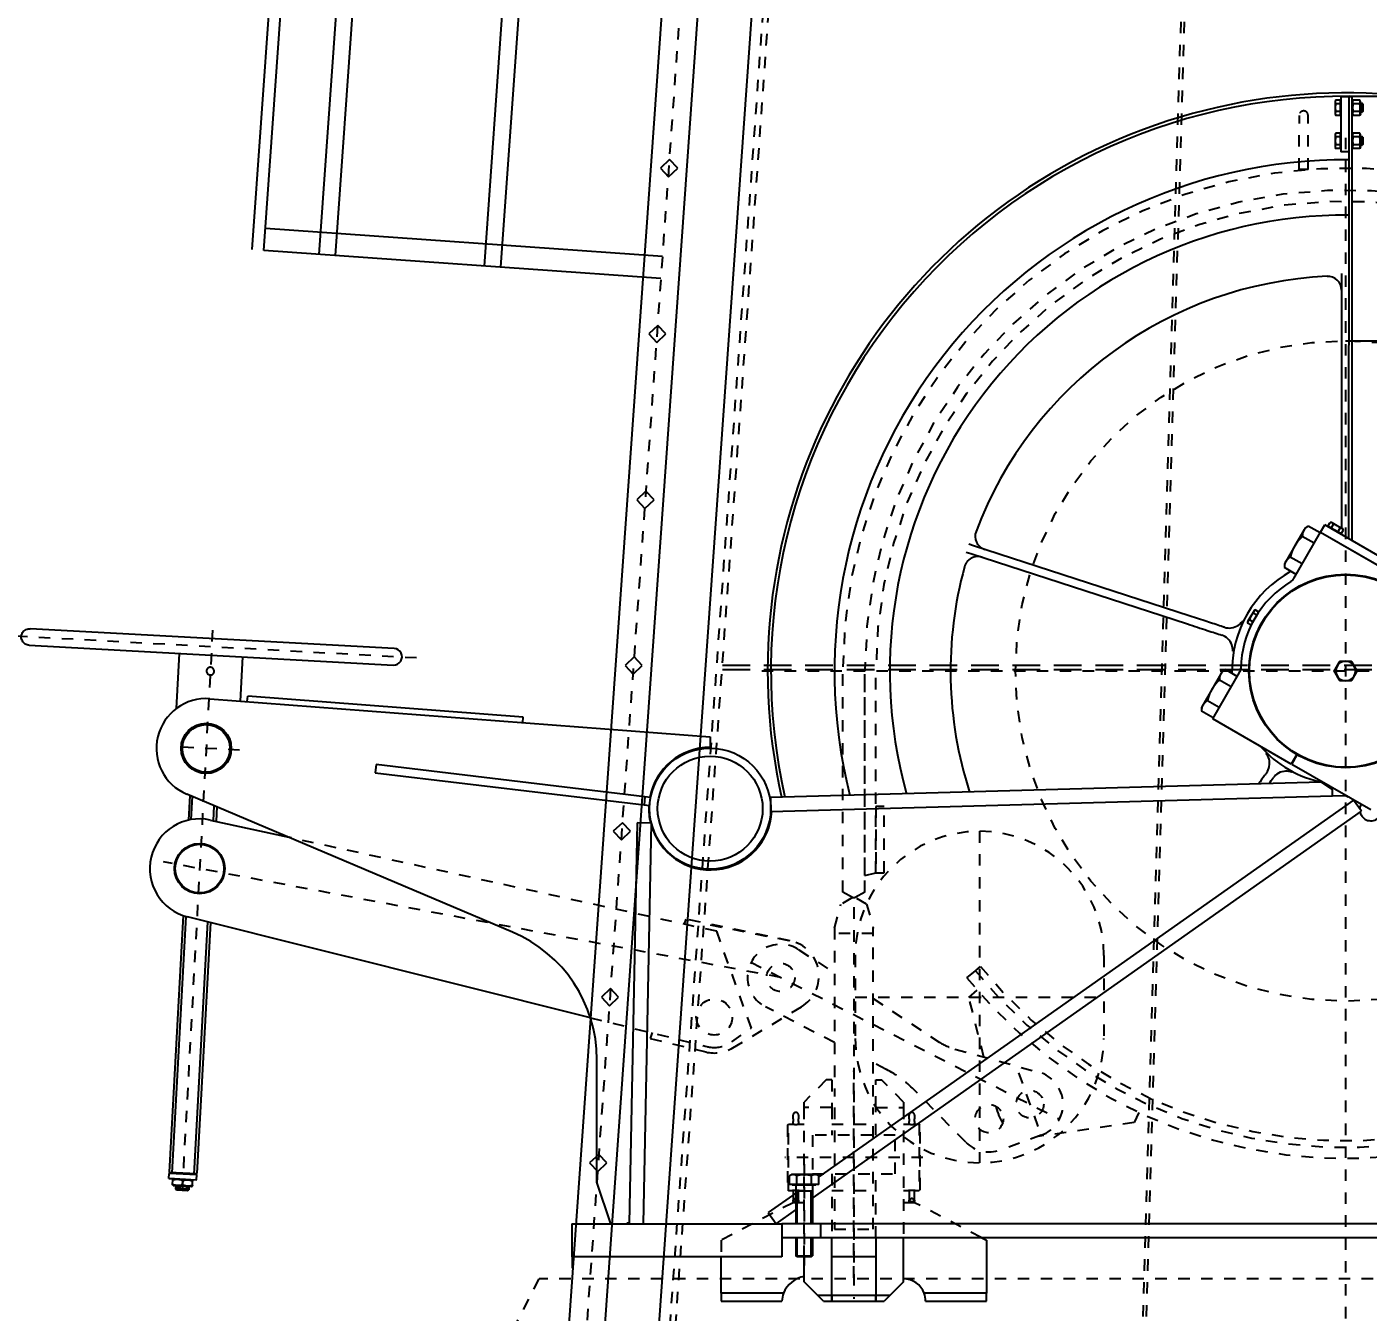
# Model space of a CAD drawing. Header units: millimetres. Extents: x -4 to 3776, y -4 to 4079.
# Drawn here: x 672.95 to 684.65, y 516.06 to 527.27 of the extents above; entities that cross this region are included whole.
import ezdxf
from ezdxf import colors
from ezdxf.entities.mleader import LeaderData, LeaderLine
from ezdxf.math import Vec2, Vec3

# ---------------------------------------------------------------- set-up
doc = ezdxf.new("R2010")
doc.units = ezdxf.units.MM
for name, pattern in [('CENTER', [2, 1.25, -0.25, 0.25, -0.25]), ('CENTER2', [1.125, 0.75, -0.125, 0.125, -0.125]), ('DASHDOT', [1, 0.5, -0.25, 0, -0.25]), ('DASHED', [0.75, 0.5, -0.25]), ('DASHED2', [0.375, 0.25, -0.125]), ('DIVIDE', [1.25, 0.5, -0.25, 0, -0.25, 0, -0.25]), ('HIDDEN', [0.375, 0.25, -0.125]), ('PHANTOM', [2.5, 1.25, -0.25, 0.25, -0.25, 0.25, -0.25]), ('PHANTOM2', [1.25, 0.625, -0.125, 0.125, -0.125, 0.125, -0.125])]:
    doc.linetypes.add(name, pattern=pattern)
for name, color, linetype in [('BK_kedu', 255, 'Continuous'), ('CENTER', 1, 'DASHDOT'), ('HIDDEN', 6, 'HIDDEN'), ('K1-CEN', 4, 'CENTER2'), ('K1-COMP_L', 140, 'PHANTOM'), ('K1-DASH', 2, 'DASHED2'), ('K1-DIM', 1, 'Continuous'), ('K1-FREE', 4, 'Continuous'), ('SHAPE_L', 3, 'Continuous')]:
    doc.layers.add(name, color=color, linetype=linetype)
doc.layers.add('MODIFY_O_3', color=6, linetype='PHANTOM2', lineweight=13)
doc.styles.get("Standard").update_dxf_attribs({"font": 'arial.ttf'})

# ---------------------------------------------------------------- blocks, each defined once
blk = doc.blocks.new('A$C71295E21')
at = {"color": 4}
for p, q in [((-14344.2, 2352.6), (-13657.3, 11867.9)), ((-14322.6, 2351), (-13648.2, 11867.2)), ((-14222.9, 2344), (-13598, 11161.8)), ((-14193, 2341.8), (-13568, 11159.7)), ((-13923.6, 2322.8), (-13765.3, 4557.2)), ((-13893.7, 2320.6), (-13735.4, 4555)), ((-13588.5, 2515.5), (-13605, 2500.1)), ((-13605, 2500.1), (-13590.4, 2484.4)), ((-13590.4, 2484.4), (-13573.9, 2500.1)), ((-13573.9, 2500.1), (-13588.5, 2515.5)), ((-13601.6, 2340), (-14319.8, 2390.9)), ((-13604.4, 2300.1), (-14322.6, 2351)), ((-13609.9, 2215.5), (-13626.4, 2200.1)), ((-13595.3, 2200.1), (-13609.9, 2215.5)), ((-13626.4, 2200.1), (-13611.7, 2184.4)), ((-13611.7, 2184.4), (-13595.3, 2200.1)), ((-13631.3, 1915.5), (-13647.7, 1900.1)), ((-13647.7, 1900.1), (-13633.1, 1884.4)), ((-13633.1, 1884.4), (-13616.7, 1900.1)), ((-13616.7, 1900.1), (-13631.3, 1915.5)), ((-13652.6, 1615.5), (-13669.1, 1600.1)), ((-13638, 1600.1), (-13652.6, 1615.5)), ((-13669.1, 1600.1), (-13654.5, 1584.4)), ((-13654.5, 1584.4), (-13638, 1600.1)), ((-13674, 1315.5), (-13690.5, 1300.1)), ((-13659.4, 1300.1), (-13674, 1315.5)), ((-13690.5, 1300.1), (-13675.8, 1284.4)), ((-13675.8, 1284.4), (-13659.4, 1300.1)), ((-13695.4, 1015.5), (-13711.8, 1000.1)), ((-13711.8, 1000.1), (-13697.2, 984.4)), ((-13697.2, 984.4), (-13680.8, 1000.1)), ((-13680.8, 1000.1), (-13695.4, 1015.5)), ((-13716.7, 715.5), (-13733.2, 700.1)), ((-13702.1, 700.1), (-13716.7, 715.5)), ((-13733.2, 700.1), (-13718.6, 684.4)), ((-13718.6, 684.4), (-13702.1, 700.1))]:
    blk.add_line(p, q, dxfattribs=at)
at = {"color": 4, "linetype": 'CENTER', "ltscale": 0.1}
for p, q in [((-13027.6, 1300.1), (-13027.6, 700.1)), ((-13252.6, 1000.1), (-12802.6, 1000.1))]:
    blk.add_line(p, q, dxfattribs=at)
at = {"color": 4, "linetype": 'DIVIDE', "ltscale": 0.1}
for p, q in [((-13252.6, 1075.1), (-13252.6, 925.1)), ((-12802.6, 1075.1), (-12802.6, 925.1))]:
    blk.add_line(p, q, dxfattribs=at)
at = {"color": 4, "linetype": 'DIVIDE', "ltscale": 0.4}
for centre, start, end in [((-13027.6, 1075.1), 0, 180), ((-13027.6, 925.1), 180, 0)]:
    blk.add_arc(centre, 225, start, end, dxfattribs=at)
at = {"layer": 'CENTER', "color": 4, "linetype": 'CENTER'}
blk.add_line((-12909.6, 12104.7), (-13759.6, 110.7), dxfattribs=at)
at = {"layer": 'CENTER', "color": 4, "linetype": 'ByBlock'}
for p, q in [((-12780, 12094.1), (-13629.9, 101.5)), ((-13446, 4995.2), (-13792, 113)), ((-13381.2, 4990.6), (-13727.2, 108.4))]:
    blk.add_line(p, q, dxfattribs=at)
at = {"layer": 'CENTER', "color": 4, "linetype": 'DASHED'}
for p, q in [((-12760, 12094.1), (-13610, 100.1)), ((-12749.9, 12094.1), (-13600, 99.4)), ((-12391, 12094.1), (-12741.6, 100.1)), ((-12385, 12094.1), (-12735.5, 100.1))]:
    blk.add_line(p, q, dxfattribs=at)
at = {"layer": 'HIDDEN', "color": 4, "linetype": 'DASHED', "ltscale": 100}
for p, q in [((-12018, 1592.1), (-13494.2, 1592.1)), ((-12018, 1600.1), (-13493.6, 1600.1))]:
    blk.add_line(p, q, dxfattribs=at)
blk = doc.blocks.new('A$C43986BE2')
at = {"color": 7}
blk.add_line((2281.9, 1022.8), (2321.9, 1022.8), dxfattribs=at)
at = {"layer": 'K1-CEN', "color": 2, "linetype": 'CENTER', "ltscale": 0.3}
for p, q in [((1221.9, 3378), (1221.9, 1353.7)), ((257.1, 2422.8), (2607.6, 2422.8))]:
    blk.add_line(p, q, dxfattribs=at)
at = {"layer": 'K1-CEN', "color": 2, "ltscale": 0.3}
for p, q in [((1748.9, 1346.5), (2033, 1905.3)), ((1948.7, 1830.9), (2062.5, 1871.9)), ((2101.9, 1657.8), (2101.9, 1407.8)), ((1649.4, 1532.8), (2358, 1532.8)), ((2319.6, 1532.8), (1945.6, 1532.8)), ((1776.3, 1400.5), (1567.2, 283.4)), ((1198.3, 741.5), (1158, 0))]:
    blk.add_line(p, q, dxfattribs=at)
at = {"layer": 'K1-CEN', "ltscale": 0.15}
for p, q in [((2114.4, 1442.8), (2297.7, 1442.8)), ((1365.2, 421.4), (1358.6, 300.1))]:
    blk.add_line(p, q, dxfattribs=at)
at = {"layer": 'K1-CEN', "ltscale": 0.6}
blk.add_line((1147.9, 372.4), (2177, 316.5), dxfattribs=at)
at = {"layer": 'K1-CEN', "color": 7, "ltscale": 0.3}
blk.add_circle((1221.9, 2422.8), 597.5, dxfattribs=at)
at = {"layer": 'K1-COMP_L', "ltscale": 0.15}
for p, q in [((2321.9, 3882.8), (2321.9, 963.3)), ((2321.9, 962.8), (2836.1, 697.7))]:
    blk.add_line(p, q, dxfattribs=at)
at = {"layer": 'K1-DASH', "ltscale": 0.3}
for p, q in [((231.4, 2354.8), (216.4, 2354.8)), ((314.4, 2354.8), (231.4, 2354.8)), ((314.4, 2354.8), (314.4, 2338.8)), ((216.4, 2338.8), (231.4, 2338.8)), ((314.4, 2338.8), (231.4, 2338.8)), ((2020.7, 2048.7), (2038.8, 2040.2)), ((2038.8, 2040.2), (2064.1, 1866)), ((2062, 1871.8), (2088.6, 1798.3)), ((1906.1, 1715.8), (1947.7, 1867.3)), ((2020.2, 1793.2), (2010, 1790.6)), ((1763.1, 1754.4), (1756.8, 1762.2)), ((1764.4, 1752.9), (1763.1, 1754.4)), ((1777, 1737.3), (1764.4, 1752.9)), ((1812.5, 1741), (1799.5, 1756.2)), ((1920.5, 1768.2), (1812.5, 1741)), ((2246.9, 1763.2), (2183.9, 1642.8)), ((2074.3, 1735.2), (1979.8, 1641.9)), ((1814.6, 1567.8), (1893.2, 1687.2)), ((2043.9, 1652.8), (2041.9, 1650.8)), ((2041.9, 1650.8), (2161.9, 1650.8)), ((2041.9, 1643.8), (2041.9, 1650.8)), ((2159.9, 1652.8), (2043.9, 1652.8)), ((2159.9, 1652.8), (2161.9, 1650.8)), ((2161.9, 1643.8), (2161.9, 1650.8)), ((2020.6, 1637.7), (2020.6, 1637.8)), ((2025.6, 1642.8), (2032.3, 1642.8)), ((2032.3, 1632.8), (2025.6, 1632.8)), ((2037, 1642.8), (2032.3, 1642.8)), ((2032.3, 1632.8), (2037, 1632.8)), ((2037, 1642.8), (2041.9, 1642.8)), ((2041.9, 1632.8), (2037, 1632.8)), ((2042, 1642.8), (2041.9, 1642.8)), ((2041.9, 1632.8), (2042, 1632.8)), ((2041.9, 1622.8), (2041.9, 1631.8)), ((2165.6, 1642.8), (2161.8, 1642.8)), ((2161.8, 1632.8), (2165.6, 1632.8)), ((2161.9, 1622.8), (2161.9, 1631.8)), ((2179.6, 1642.8), (2165.6, 1642.8)), ((2165.6, 1632.8), (2179.6, 1632.8)), ((2176.2, 1637.7), (2176.2, 1637.8)), ((2183.9, 1642.8), (2179.6, 1642.8)), ((2179.6, 1632.8), (2183.9, 1632.8)), ((2181.6, 1633.1), (2181.6, 1642.4)), ((2183.9, 1642.8), (2183.9, 1622.8)), ((2001.9, 1622.8), (1961.9, 1582.8)), ((2001.9, 1622.8), (2011.9, 1622.8)), ((2011.9, 1622.8), (2246.9, 1622.8)), ((2011.9, 1572.8), (2011.9, 1622.8)), ((2131.9, 1607.8), (2061.9, 1607.8)), ((2061.9, 1607.8), (2061.9, 1457.8)), ((2131.9, 1457.8), (2131.9, 1607.8)), ((1586.9, 1587.8), (1466.9, 1587.8)), ((1466.9, 1587.8), (1466.9, 1572.8)), ((1586.9, 1572.8), (1586.9, 1587.8)), ((1942.7, 1591.5), (1930.4, 1567.8)), ((1961.9, 1572.8), (1961.9, 1582.8)), ((1586.9, 1572.8), (1221.9, 1572.8)), ((1466.9, 1572.8), (1586.9, 1572.8)), ((1591.9, 1552.8), (1586.9, 1572.8)), ((1643.9, 1556), (1631.9, 1535.2)), ((1643.9, 1556), (1686.9, 1567.8)), ((1991.9, 1567.8), (1686.9, 1567.8)), ((1696.9, 1567.8), (1696.9, 1497.8)), ((2011.9, 1572.8), (1961.9, 1572.8)), ((2061.9, 1572.8), (2011.9, 1572.8)), ((2231.9, 1567.8), (2011.9, 1567.8)), ((2041.9, 1492.8), (2041.9, 1572.8)), ((2246.9, 1572.8), (2131.9, 1572.8)), ((2161.9, 1492.8), (2161.9, 1572.8)), ((2231.9, 1497.8), (2231.9, 1567.8)), ((1621.8, 1552.8), (1221.9, 1552.8)), ((1591.9, 1552.8), (1221.9, 1552.8)), ((1621.8, 1552.8), (1631.9, 1535.3)), ((1631.9, 1530.3), (1621.8, 1512.8)), ((1631.9, 1535.2), (1631.9, 1535.3)), ((1631.9, 1530.3), (1631.9, 1535.2)), ((1631.9, 1530.3), (1631.9, 1530.3)), ((1631.9, 1530.3), (1643.9, 1509.5)), ((1621.8, 1512.8), (1221.9, 1512.8)), ((1686.9, 1497.8), (1643.9, 1509.5)), ((1686.9, 1497.8), (1991.9, 1497.8)), ((1726.2, 1433.4), (1768.5, 1497.8)), ((1894.2, 1497.8), (1829.6, 1372.9)), ((1961.9, 1492.8), (1961.9, 1482.8)), ((1961.9, 1492.8), (2011.9, 1492.8)), ((1961.9, 1482.8), (2001.9, 1442.8)), ((2011.9, 1497.8), (2231.9, 1497.8)), ((2011.9, 1492.8), (2011.9, 1442.8)), ((2011.9, 1492.8), (2061.9, 1492.8)), ((2131.9, 1492.8), (2246.9, 1492.8)), ((2061.9, 1457.8), (2131.9, 1457.8)), ((1903.9, 1313.6), (1829.5, 1438.1)), ((2011.9, 1442.8), (2001.9, 1442.8)), ((2281.9, 1442.8), (2011.9, 1442.8)), ((2025.6, 1432.8), (2032.3, 1432.8)), ((2037, 1432.8), (2032.3, 1432.8)), ((2037, 1432.8), (2041.9, 1432.8)), ((2041.9, 1433.8), (2041.9, 1442.8)), ((2042, 1432.8), (2041.9, 1432.8)), ((2165.6, 1432.8), (2161.8, 1432.8)), ((2161.9, 1433.8), (2161.9, 1442.8)), ((2179.6, 1432.8), (2165.6, 1432.8)), ((2183.9, 1432.8), (2179.6, 1432.8)), ((2181.6, 1423.1), (2181.6, 1432.4)), ((2183.9, 1442.8), (2183.9, 1422.8)), ((1710.1, 1417.9), (1671, 1228.5)), ((1681.2, 1272.8), (1710, 1417.4)), ((2020.6, 1427.7), (2020.6, 1427.8)), ((2032.3, 1422.8), (2025.6, 1422.8)), ((2032.3, 1422.8), (2037, 1422.8)), ((2041.9, 1422.8), (2037, 1422.8)), ((2041.9, 1422.8), (2042, 1422.8)), ((2041.9, 1414.8), (2041.9, 1421.8)), ((2161.9, 1414.8), (2041.9, 1414.8)), ((2043.9, 1412.8), (2041.9, 1414.8)), ((2043.9, 1412.8), (2159.9, 1412.8)), ((2159.9, 1412.8), (2161.9, 1414.8)), ((2161.8, 1422.8), (2165.6, 1422.8)), ((2161.9, 1414.8), (2161.9, 1421.8)), ((2165.6, 1422.8), (2179.6, 1422.8)), ((2176.2, 1427.7), (2176.2, 1427.8)), ((2179.6, 1422.8), (2183.9, 1422.8)), ((2183.9, 1422.8), (2251.9, 1292.8)), ((1868, 1347.4), (1692.9, 1284.6)), ((1893, 1312), (1868, 1347.4)), ((2251.9, 1292.8), (2281.9, 1292.8)), ((1692.9, 1284.6), (1522.8, 510.1)), ((1886.8, 1164.5), (1911.2, 1264.9)), ((1899.5, 1259.5), (1901.3, 1266.5)), ((1849.3, 1056.2), (1898.3, 1254.9)), ((1671, 1228.5), (1679.5, 1225.9)), ((1875.9, 1167.7), (1886.8, 1164.5)), ((2221.9, 1022.8), (2281.9, 1022.8)), ((1542.8, 376), (1543.4, 375.9)), ((1618.1, 371.9), (1618.7, 371.8)), ((1540.1, 326), (1540.7, 326)), ((1615.4, 321.9), (1616, 321.9))]:
    blk.add_line(p, q, dxfattribs=at)
for centre, radius in [((2005.6, 1851.4), 25), ((2032.1, 1777.9), 25.5), ((1776.3, 1400.5), 25.5), ((1848.1, 1280.3), 32.5)]:
    blk.add_circle(centre, radius, dxfattribs=at)
for centre, radius, start, end in [((1221.9, 2422.8), 882, 309, 90), ((1221.9, 2422.8), 910, 106.259, 270), ((1221.9, 2422.8), 862, 309, 90), ((1221.9, 2422.8), 862, 309, 90), ((1221.9, 2422.8), 870, 105, 270), ((1221.9, 2422.8), 870, 105, 270), ((1221.9, 2422.8), 850, 309, 90), ((1221.9, 2422.8), 850, 105, 270), ((216.4, 2346.8), 8, 90, 270), ((2005.6, 1851.4), 60, 19.8401, 164.6457), ((2005.6, 1851.4), 60, 284.0991, 304.9154), ((2032.1, 1777.9), 60, 314.6457, 19.8401), ((1809.7, 1742.2), 100, 326.6457, 344.6457), ((2120.3, 1499.6), 200, 134.6457, 152.6457), ((2025.6, 1637.8), 4.99, 90, 180), ((2025.6, 1637.7), 4.99, 180, 270), ((1773.7, 1404.7), 65, 30.8479, 168.358), ((1776.3, 1400.5), 60, 146.6457, 332.6457), ((2025.6, 1427.8), 4.99, 90, 180), ((2025.6, 1427.7), 4.99, 180, 270), ((1848.1, 1280.3), 55, 353.5312, 35.2671), ((1848.1, 1280.3), 65, 346.2977, 30.8479), ((1848.1, 1280.3), 55, 345.5481, 353.5312)]:
    blk.add_arc(centre, radius, start, end, dxfattribs=at)
for points, knots in [([(2041.9, 1631.8), (2041.9, 1631.8), (2041.9, 1631.9), (2042, 1632.5), (2042, 1633), (2042.1, 1634), (2042.1, 1634.7), (2042.2, 1636.2), (2042.2, 1637), (2042.2, 1638.5), (2042.2, 1639.3), (2042.1, 1640.8), (2042.1, 1641.5), (2042, 1642.5), (2042, 1643), (2041.9, 1643.6), (2041.9, 1643.8), (2041.9, 1643.8)], [0.904697, 0.904697, 0.904697, 0.904697, 1.130871, 1.130871, 1.357045, 1.357045, 1.58322, 1.58322, 1.809394, 1.809394, 2.035569, 2.035569, 2.261744, 2.261744, 2.487918, 2.487918, 2.714092, 2.714092, 2.714092, 2.714092]), ([(2161.9, 1643.8), (2161.9, 1643.8), (2161.9, 1643.6), (2161.8, 1643), (2161.8, 1642.5), (2161.7, 1641.5), (2161.7, 1640.8), (2161.6, 1639.3), (2161.6, 1638.5), (2161.6, 1637), (2161.6, 1636.2), (2161.7, 1634.7), (2161.7, 1634), (2161.8, 1633), (2161.8, 1632.5), (2161.9, 1631.9), (2161.9, 1631.8), (2161.9, 1631.8)], [0.904697, 0.904697, 0.904697, 0.904697, 1.130871, 1.130871, 1.357045, 1.357045, 1.58322, 1.58322, 1.809394, 1.809394, 2.035569, 2.035569, 2.261744, 2.261744, 2.487918, 2.487918, 2.714092, 2.714092, 2.714092, 2.714092]), ([(2181.6, 1642.4), (2181.5, 1642.4), (2181.3, 1642.3), (2180.7, 1642.1), (2180.2, 1641.9), (2179.3, 1641.5), (2178.8, 1641.2), (2177.8, 1640.5), (2177.1, 1639.9), (2176.6, 1639), (2176.4, 1638.7), (2176.3, 1638.3), (2176.2, 1638), (2176.2, 1637.8)], [1.0886961, 1.0886961, 1.0886961, 1.0886961, 1.1332064, 1.1332064, 1.2823222, 1.2823222, 1.431438, 1.431438, 1.6650226, 1.6650226, 1.7458853, 1.7458853, 1.8144979, 1.8144979, 1.8144979, 1.8144979]), ([(2176.2, 1637.7), (2176.2, 1637.5), (2176.3, 1637.2), (2176.4, 1636.8), (2176.6, 1636.5), (2177.1, 1635.6), (2177.8, 1635), (2178.8, 1634.3), (2179.3, 1634), (2180.2, 1633.6), (2180.7, 1633.4), (2181.3, 1633.2), (2181.5, 1633.1), (2181.6, 1633.1)], [1.8144979, 1.8144979, 1.8144979, 1.8144979, 1.8831105, 1.8831105, 1.9639732, 1.9639732, 2.1975577, 2.1975577, 2.3466736, 2.3466736, 2.4957894, 2.4957894, 2.5402997, 2.5402997, 2.5402997, 2.5402997]), ([(2179.6, 1642.8), (2179.9, 1642.8), (2180.3, 1642.7), (2180.9, 1642.6), (2181.3, 1642.5), (2181.6, 1642.4)], [2.9359196, 2.9359196, 2.9359196, 2.9359196, 3.2076323, 3.2076323, 3.4616078, 3.4616078, 3.4616078, 3.4616078]), ([(2181.6, 1633.1), (2181.3, 1633), (2180.9, 1632.9), (2180.3, 1632.8), (2179.9, 1632.8), (2179.6, 1632.8)], [4.1516247, 4.1516247, 4.1516247, 4.1516247, 4.4056002, 4.4056002, 4.677313, 4.677313, 4.677313, 4.677313]), ([(2041.9, 1421.8), (2041.9, 1421.8), (2041.9, 1421.9), (2042, 1422.5), (2042, 1423), (2042.1, 1424), (2042.1, 1424.7), (2042.2, 1426.2), (2042.2, 1427), (2042.2, 1428.5), (2042.2, 1429.3), (2042.1, 1430.8), (2042.1, 1431.5), (2042, 1432.5), (2042, 1433), (2041.9, 1433.6), (2041.9, 1433.8), (2041.9, 1433.8)], [0.904697, 0.904697, 0.904697, 0.904697, 1.130871, 1.130871, 1.357045, 1.357045, 1.58322, 1.58322, 1.809394, 1.809394, 2.035569, 2.035569, 2.261744, 2.261744, 2.487918, 2.487918, 2.714092, 2.714092, 2.714092, 2.714092]), ([(2161.9, 1433.8), (2161.9, 1433.8), (2161.9, 1433.6), (2161.8, 1433), (2161.8, 1432.5), (2161.7, 1431.5), (2161.7, 1430.8), (2161.6, 1429.3), (2161.6, 1428.5), (2161.6, 1427), (2161.6, 1426.2), (2161.7, 1424.7), (2161.7, 1424), (2161.8, 1423), (2161.8, 1422.5), (2161.9, 1421.9), (2161.9, 1421.8), (2161.9, 1421.8)], [0.904697, 0.904697, 0.904697, 0.904697, 1.130871, 1.130871, 1.357045, 1.357045, 1.58322, 1.58322, 1.809394, 1.809394, 2.035569, 2.035569, 2.261744, 2.261744, 2.487918, 2.487918, 2.714092, 2.714092, 2.714092, 2.714092]), ([(2181.6, 1432.4), (2181.5, 1432.4), (2181.3, 1432.3), (2180.7, 1432.1), (2180.2, 1431.9), (2179.3, 1431.5), (2178.8, 1431.2), (2177.8, 1430.5), (2177.1, 1429.9), (2176.6, 1429), (2176.4, 1428.7), (2176.3, 1428.3), (2176.2, 1428), (2176.2, 1427.8)], [1.0886961, 1.0886961, 1.0886961, 1.0886961, 1.1332064, 1.1332064, 1.2823222, 1.2823222, 1.431438, 1.431438, 1.6650226, 1.6650226, 1.7458853, 1.7458853, 1.8144979, 1.8144979, 1.8144979, 1.8144979]), ([(2179.6, 1432.8), (2179.9, 1432.8), (2180.3, 1432.7), (2180.9, 1432.6), (2181.3, 1432.5), (2181.6, 1432.4)], [2.9359196, 2.9359196, 2.9359196, 2.9359196, 3.2076323, 3.2076323, 3.4616078, 3.4616078, 3.4616078, 3.4616078]), ([(2176.2, 1427.7), (2176.2, 1427.5), (2176.3, 1427.2), (2176.4, 1426.8), (2176.6, 1426.5), (2177.1, 1425.6), (2177.8, 1425), (2178.8, 1424.3), (2179.3, 1424), (2180.2, 1423.6), (2180.7, 1423.4), (2181.3, 1423.2), (2181.5, 1423.1), (2181.6, 1423.1)], [1.8144979, 1.8144979, 1.8144979, 1.8144979, 1.8831105, 1.8831105, 1.9639732, 1.9639732, 2.1975577, 2.1975577, 2.3466736, 2.3466736, 2.4957894, 2.4957894, 2.5402997, 2.5402997, 2.5402997, 2.5402997]), ([(2181.6, 1423.1), (2181.3, 1423), (2180.9, 1422.9), (2180.3, 1422.8), (2179.9, 1422.8), (2179.6, 1422.8)], [4.1516247, 4.1516247, 4.1516247, 4.1516247, 4.4056002, 4.4056002, 4.677313, 4.677313, 4.677313, 4.677313])]:
    blk.add_open_spline(points, degree=3, knots=knots, dxfattribs=at)
at = {"layer": 'K1-DIM', "color": 7}
blk.add_line((624.4, 2422.8), (624.4, 4144.2), dxfattribs=at)
at = {"layer": 'K1-FREE'}
for p, q in [((195.7, 2453.9), (195.7, 2449.7)), ((209.3, 2449.7), (209.3, 2453.9)), ((255.7, 2453.9), (255.7, 2449.7)), ((269.3, 2449.7), (269.3, 2453.9)), ((2221.9, 1455.6), (2162.4, 1455.6)), ((2281.9, 1455.6), (2246.9, 1455.6)), ((2162.4, 1429.9), (2221.9, 1429.9)), ((2246.9, 1429.9), (2281.9, 1429.9)), ((1492.8, 374.1), (1465.9, 375.5)), ((1540.5, 371.5), (1539.9, 371.5)), ((1621.1, 367.1), (1620.6, 367.1)), ((2132.9, 339.3), (1676, 364.1)), ((1449, 335.6), (1490.8, 333.3)), ((1537.7, 330.8), (1538.3, 330.7)), ((1618.4, 326.4), (1618.9, 326.4)), ((1665.9, 323.8), (2130.7, 298.5)), ((2162.1, 327.5), (2154.3, 327.9)), ((2153.2, 307.6), (2161, 307.1))]:
    blk.add_line(p, q, dxfattribs=at)
at = {"layer": 'SHAPE_L'}
for p, q in [((2221.9, 3087.8), (2221.9, 1472.8)), ((2246.9, 1472.8), (2246.9, 3087.8)), ((1037.5, 2523.4), (957.5, 2384.9)), ((970.5, 2377.4), (1052.5, 2519.4)), ((970.5, 2377.4), (1050.5, 2515.9)), ((182.5, 2484.9), (182.5, 2442.9)), ((195.8, 2453.9), (194.5, 2452.7)), ((210.5, 2452.7), (194.5, 2452.7)), ((194.5, 2449.7), (194.5, 2452.7)), ((195.8, 2453.9), (209.3, 2453.9)), ((209.3, 2453.9), (210.5, 2452.7)), ((210.5, 2449.7), (210.5, 2452.7)), ((255.8, 2453.9), (254.5, 2452.7)), ((270.5, 2452.7), (254.5, 2452.7)), ((254.5, 2449.7), (254.5, 2452.7)), ((255.8, 2453.9), (269.3, 2453.9)), ((269.3, 2453.9), (270.5, 2452.7)), ((270.5, 2449.7), (270.5, 2452.7)), ((1473.3, 2468.1), (1390.8, 2325.2)), ((182.5, 2442.9), (182.5, 2434.9)), ((986.4, 2434.8), (182.5, 2434.9)), ((182.5, 2430.9), (182.5, 2434.9)), ((182.5, 2430.9), (182.5, 2428.9)), ((282.5, 2428.9), (182.5, 2428.9)), ((182.5, 2413.9), (182.5, 2428.9)), ((191.3, 2449.7), (188.7, 2448.2)), ((188.7, 2448.2), (188.7, 2436.4)), ((191.3, 2434.9), (188.7, 2436.4)), ((213.8, 2449.7), (191.3, 2449.7)), ((195.6, 2448.2), (195.6, 2436.4)), ((209.5, 2448.2), (209.5, 2436.4)), ((213.8, 2449.7), (216.4, 2448.2)), ((213.8, 2434.9), (216.4, 2436.4)), ((216.4, 2448.2), (216.4, 2436.4)), ((251.3, 2449.7), (248.7, 2448.2)), ((248.7, 2448.2), (248.7, 2436.4)), ((251.3, 2434.9), (248.7, 2436.4)), ((273.8, 2449.7), (251.3, 2449.7)), ((255.6, 2448.2), (255.6, 2436.4)), ((269.5, 2448.2), (269.5, 2436.4)), ((273.8, 2449.7), (276.4, 2448.2)), ((273.8, 2434.9), (276.4, 2436.4)), ((276.4, 2448.2), (276.4, 2436.4)), ((982.9, 2428.8), (282.5, 2428.9)), ((282.5, 2428.9), (282.5, 2413.9)), ((1475.7, 2451.3), (1455.3, 2436.9)), ((1455.3, 2436.9), (2137.1, 1469.3)), ((2175.8, 1457.8), (1475.7, 2451.3)), ((182.5, 2413.9), (282.5, 2413.9)), ((188.7, 2413.1), (195.6, 2413.1)), ((188.7, 2413.1), (188.7, 2405)), ((190.5, 2403.9), (188.7, 2405)), ((190.5, 2403.9), (192.1, 2403.9)), ((191.3, 2413.1), (191.3, 2413.9)), ((192.1, 2403.9), (202.5, 2403.9)), ((195.6, 2413.1), (209.5, 2413.1)), ((195.6, 2413.1), (195.6, 2405)), ((202.5, 2403.9), (212.9, 2403.9)), ((209.5, 2413.1), (209.5, 2405)), ((209.5, 2413.1), (216.4, 2413.1)), ((212.9, 2403.9), (214.5, 2403.9)), ((213.8, 2413.1), (213.8, 2413.9)), ((214.5, 2403.9), (216.4, 2405)), ((216.4, 2413.1), (216.4, 2405)), ((248.7, 2413.1), (255.6, 2413.1)), ((248.7, 2413.1), (248.7, 2405)), ((250.5, 2403.9), (248.7, 2405)), ((250.5, 2403.9), (252.1, 2403.9)), ((251.3, 2413.1), (251.3, 2413.9)), ((252.1, 2403.9), (262.5, 2403.9)), ((255.6, 2413.1), (269.5, 2413.1)), ((255.6, 2413.1), (255.6, 2405)), ((262.5, 2403.9), (272.9, 2403.9)), ((269.5, 2413.1), (269.5, 2405)), ((269.5, 2413.1), (276.4, 2413.1)), ((272.9, 2403.9), (274.5, 2403.9)), ((273.8, 2413.1), (273.8, 2413.9)), ((274.5, 2403.9), (276.4, 2405)), ((276.4, 2413.1), (276.4, 2405)), ((502.5, 2415.3), (511.2, 2415.3)), ((511.2, 2415.3), (923.5, 2415.3)), ((958.9, 2407.2), (953.7, 2398.2)), ((964.1, 2416.2), (958.9, 2407.2)), ((970.3, 2408.6), (963.3, 2412.7)), ((970.3, 2408.6), (963.4, 2396.6)), ((964.9, 2417.6), (964.1, 2416.2)), ((964.9, 2417.6), (966.7, 2418.7)), ((973.8, 2414.6), (966.7, 2418.7)), ((973.8, 2414.6), (970.3, 2408.6)), ((972.5, 2412.4), (973.2, 2412)), ((1446.9, 2422.3), (1449.6, 2427.1)), ((1447.5, 2399.1), (1446.9, 2422.3)), ((953.7, 2398.2), (952.9, 2396.8)), ((952.9, 2396.8), (952.9, 2394.7)), ((959.9, 2390.6), (952.9, 2394.7)), ((963.4, 2396.6), (956.3, 2400.7)), ((970.5, 2377.4), (957.5, 2384.9)), ((963.4, 2396.6), (959.9, 2390.6)), ((961.2, 2392.9), (961.9, 2392.5)), ((1423.1, 2378.4), (1436.6, 2398.8)), ((1447.5, 2399.1), (1436.6, 2398.8)), ((1475.9, 1382.5), (1447.5, 2399.1)), ((972, 2376.5), (959.7, 2355.2)), ((963, 2349.4), (959.7, 2355.2)), ((1054.4, 2328.9), (970.5, 2377.4)), ((990.7, 2365.7), (978.4, 2344.4)), ((1423.1, 2378.4), (1450.9, 1381.8)), ((963, 2349.4), (967.4, 2346.9)), ((967.4, 2346.9), (995.5, 2330.6)), ((995.5, 2330.6), (1023.6, 2314.4)), ((1028.2, 2344.1), (1015.9, 2322.7)), ((1047, 2333.2), (1034.7, 2311.9)), ((1372.9, 2334.4), (1390.3, 2324.4)), ((1390.8, 2325.2), (1373.4, 2335.2)), ((1023.6, 2314.4), (1028, 2311.9)), ((1028, 2311.9), (1034.7, 2311.9)), ((1390.3, 2324.4), (1308.2, 2182.3)), ((1115.1, 2265.6), (1111.4, 2259.2)), ((1112.5, 2257.3), (1111.4, 2259.2)), ((1120.9, 2261.8), (1117.4, 2255.7)), ((1112.5, 2257.3), (1113.9, 2256.5)), ((1113.9, 2256.5), (1122.9, 2251.3)), ((1122.9, 2251.3), (1131.9, 2246.1)), ((1132.9, 2254.9), (1129.4, 2248.8)), ((1131.9, 2246.1), (1133.3, 2245.3)), ((1133.3, 2245.3), (1135.4, 2245.3)), ((1139.1, 2251.7), (1135.4, 2245.3)), ((1231.8, 2226.5), (1219.4, 2205.2)), ((1308.2, 2182.3), (1224.3, 2230.8)), ((1250.5, 2215.7), (1238.2, 2194.3)), ((1222.8, 2199.4), (1219.4, 2205.2)), ((1222.8, 2199.4), (1227.1, 2196.8)), ((1227.1, 2196.8), (1255.3, 2180.6)), ((1288, 2194), (1275.7, 2172.7)), ((1255.3, 2180.6), (1283.4, 2164.4)), ((1283.4, 2164.4), (1287.7, 2161.9)), ((1287.7, 2161.9), (1294.4, 2161.9)), ((1306.8, 2183.2), (1294.4, 2161.9)), ((1122.5, 2141.3), (995.2, 1749.2)), ((1009.4, 1744.6), (1136.8, 2136.6)), ((2246.9, 1763.2), (2251.9, 1772.8)), ((2251.9, 1772.8), (2347.9, 1772.8)), ((2361.9, 1772.8), (2347.9, 1772.8)), ((2347.9, 1772.8), (2347.9, 1660.2)), ((2361.9, 1662.8), (2361.9, 1772.8)), ((995.2, 1749.2), (992.5, 1740.9)), ((1006.7, 1736.3), (1009.4, 1744.6)), ((2326.9, 1622.8), (2246.9, 1622.8)), ((2326.9, 1622.8), (2351.9, 1597.8)), ((2351.9, 1597.8), (2361.9, 1587.8)), ((2351.9, 1597.8), (2351.9, 1572.8)), ((2361.9, 1572.8), (2361.9, 1587.8)), ((2246.9, 1572.8), (2351.9, 1572.8)), ((2281.9, 1572.8), (2281.9, 1492.8)), ((2331.9, 1572.8), (2351.9, 1572.8)), ((2351.9, 1572.8), (2361.9, 1572.8)), ((2361.9, 1572.8), (2351.9, 1572.8)), ((2351.9, 1572.8), (2351.9, 1492.8)), ((2361.9, 1492.8), (2361.9, 1572.8)), ((2351.9, 1492.8), (2246.9, 1492.8)), ((2351.9, 1492.8), (2331.9, 1492.8)), ((2351.9, 1492.8), (2351.9, 1467.8)), ((2361.9, 1492.8), (2351.9, 1492.8)), ((2351.9, 1492.8), (2361.9, 1492.8)), ((2361.9, 1477.8), (2361.9, 1492.8)), ((2133.2, 1465.8), (2135.3, 1469.3)), ((2133.2, 1465.8), (2133.2, 1462.7)), ((2133.2, 1462.7), (2133.2, 1442.8)), ((2151.1, 1469.3), (2135.3, 1469.3)), ((2151.1, 1469.3), (2151.1, 1456)), ((2151.1, 1464.1), (2151.9, 1464.1)), ((2151.9, 1421.4), (2151.9, 1464.1)), ((2151.9, 1457.8), (2221.9, 1457.8)), ((2162.4, 1427.8), (2162.4, 1457.8)), ((2221.9, 1472.8), (2221.9, 1402.8)), ((2246.9, 1472.8), (2221.9, 1472.8)), ((2246.9, 1402.8), (2246.9, 1472.8)), ((2246.9, 1457.8), (2279.8, 1457.8)), ((2279.8, 1427.8), (2279.8, 1457.8)), ((2281.9, 1455.6), (2279.8, 1457.8)), ((2351.9, 1467.8), (2326.9, 1442.8)), ((2361.9, 1477.8), (2351.9, 1467.8)), ((2133.2, 1442.8), (2133.2, 1422.8)), ((2151.1, 1456), (2135.3, 1456)), ((2151.1, 1456), (2151.1, 1429.5)), ((2281.9, 1455.6), (2281.9, 1429.9)), ((2326.9, 1442.8), (2281.9, 1442.8)), ((2133.2, 1422.8), (2133.2, 1419.8)), ((2133.2, 1419.8), (2135.3, 1416.2)), ((2151.1, 1429.5), (2135.3, 1429.5)), ((2151.1, 1416.2), (2135.3, 1416.2)), ((2151.1, 1429.5), (2151.1, 1416.2)), ((2151.1, 1421.4), (2151.9, 1421.4)), ((2151.9, 1427.8), (2221.9, 1427.8)), ((2166.4, 1427.8), (2201.5, 1377.9)), ((2221.9, 1392.3), (2196.9, 1427.8)), ((2246.9, 1427.8), (2279.8, 1427.8)), ((2281.9, 1429.9), (2279.8, 1427.8)), ((2201.5, 1377.9), (2221.9, 1392.3)), ((2221.9, 1022.8), (2221.9, 1402.8)), ((2221.9, 1402.8), (2281.9, 1402.8)), ((2221.9, 1402.8), (2246.9, 1402.8)), ((2281.9, 1402.8), (2281.9, 1022.8)), ((2347.9, 1405.3), (2347.9, 1292.8)), ((2361.9, 1292.8), (2361.9, 1402.8)), ((1450.9, 1381.8), (1475.9, 1382.5)), ((2347.9, 1292.8), (2281.9, 1292.8)), ((2347.9, 1292.8), (2361.9, 1292.8)), ((1272.2, 367.6), (1340.9, 1272.8)), ((1340.9, 1272.8), (1359.9, 1272.8)), ((1497, 1166), (1496.5, 1141)), ((1497, 1166), (2221.9, 1151.3)), ((1449.3, 1154.9), (1391.1, 668.4)), ((1406, 666.6), (1464.2, 1153.2)), ((1450.5, 1164.9), (1449.3, 1154.9)), ((1449.3, 1154.9), (1464.2, 1153.2)), ((1465.3, 1163.1), (1450.5, 1164.9)), ((1464.2, 1153.2), (1465.3, 1163.1)), ((1496.5, 1141), (2221.4, 1126.3)), ((2221.4, 1126.3), (2221.9, 1151.3)), ((2220.9, 1126.3), (2220.9, 1121.8)), ((2220.9, 1121.8), (2221.9, 1121.8)), ((2221.9, 1093.3), (2146.9, 1067.8)), ((1849.3, 1056.2), (1666.7, 327.1)), ((2146.9, 1067.8), (1924.6, 1067.8)), ((2221.9, 1022.8), (2281.9, 1022.8)), ((1305.2, 934.5), (1267.3, 435.9)), ((1315.2, 933.7), (1305.2, 934.5)), ((1694.3, 915.2), (1444.8, 325.7)), ((1181.1, 701.1), (1145.3, 42.1)), ((1175.2, 40.4), (1211.1, 699.4)), ((1391.1, 668.4), (1406, 666.6)), ((1491.5, 368.3), (1522.8, 510.1)), ((1276.4, 423), (1196.3, 427.3)), ((1277.3, 435.2), (1267.3, 435.9)), ((1333.8, 395.9), (1333.8, 396.5)), ((1404.1, 376.5), (1404.6, 376.5)), ((1467.8, 380), (1493.8, 378.6)), ((1542.8, 376), (1543.4, 375.9)), ((1618.1, 371.9), (1618.7, 371.8)), ((1677.2, 368.7), (2131.1, 344)), ((1402.1, 340.5), (1402.6, 340.5)), ((2128.4, 294.1), (2131.1, 344)), ((2130.4, 294.5), (2133.1, 343.4)), ((2133.6, 343.9), (2130.9, 293.9)), ((2133, 341.9), (2131.1, 344)), ((2133.1, 343.4), (2133.6, 343.9)), ((2142.6, 343.4), (2133.6, 343.9)), ((2139.9, 293.4), (2142.6, 343.4)), ((2143.1, 342.8), (2140.4, 293.9)), ((2143.1, 342.8), (2142.6, 343.4)), ((1330.1, 328.2), (1330.1, 328.9)), ((1447.1, 331.1), (1491.7, 328.7)), ((1540.1, 326), (1540.7, 326)), ((1615.4, 321.9), (1616, 321.9)), ((1664.4, 319.3), (2128.4, 294.1)), ((2142.7, 335), (2143.5, 336.3)), ((2151.3, 317.9), (2144.2, 318.3)), ((2152.3, 335.8), (2145.1, 336.2)), ((2152.8, 301.2), (2154.6, 334.3)), ((2154.6, 334.3), (2153.9, 335.7)), ((2154, 313.7), (2154.2, 317.7)), ((2154.2, 317.7), (2154.6, 325)), ((2154.2, 317.7), (2159.2, 317.4)), ((2154.2, 317.7), (2159.2, 317.4)), ((2154.4, 329.7), (2160.4, 329.4)), ((2154.6, 325), (2159.6, 324.7)), ((2155, 327.7), (2159.5, 327.4)), ((2159.2, 317.4), (2159, 313.4)), ((2159.1, 305.4), (2160.4, 329.4)), ((2159.6, 324.7), (2159.2, 317.4)), ((2162.3, 327.3), (2160.4, 329.4)), ((2162.3, 327.3), (2161.2, 307.3)), ((1289.6, 307.1), (1190, 312.5)), ((2130.5, 296), (2128.4, 294.1)), ((2130.4, 294.5), (2130.9, 293.9)), ((2139.9, 293.4), (2130.9, 293.9)), ((2140.4, 293.9), (2139.9, 293.4)), ((2140.8, 301.8), (2141.6, 300.4)), ((2150.3, 299.9), (2143.2, 300.3)), ((2152.8, 301.2), (2151.9, 299.8)), ((2153.1, 305.7), (2159.1, 305.4)), ((2154, 313.7), (2159, 313.4)), ((2154.1, 311), (2158.7, 310.8)), ((2161.2, 307.3), (2159.1, 305.4))]:
    blk.add_line(p, q, dxfattribs=at)
for centre, radius in [((1221.9, 2422.8), 175), ((1221.9, 2422.8), 174), ((1470.9, 1272.8), 109.5), ((1470.9, 1272.8), 95), ((1361.9, 360.8), 45.5), ((1361.9, 360.8), 45), ((1361.9, 360.8), 43), ((1579.4, 348.9), 45.5), ((1579.4, 348.9), 45), ((1579.4, 348.9), 44)]:
    blk.add_circle(centre, radius, dxfattribs=at)
for centre, radius, start, end in [((1221.9, 2422.8), 1046, 123.5026, 282.6138), ((1472.9, 2468.3), 20, 283.1784, 43.9881), ((1221.9, 2422.8), 1040, 177.9904, 282.6781), ((1221.9, 2422.8), 925, 179.6188, 284.0768), ((1221.9, 2422.8), 825, 179.5735, 285.6188), ((1221.9, 2422.8), 18, 120, 180), ((1221.9, 2422.8), 18, 60, 120), ((1221.9, 2422.8), 18, 0, 60), ((1472.9, 2468.3), 20, 241.2532, 266.0329), ((532.7, 2390.3), 25, 90, 182.6997), ((1221.9, 2422.8), 18, 180, 240), ((1221.9, 2422.8), 18, 240, 300), ((1221.9, 2422.8), 18, 300, 0), ((1221.9, 2422.8), 715, 182.6997, 249.3003), ((1221.9, 2422.8), 205.8, 311.3609, 348.6235), ((1221.9, 2422.8), 205.8, 208.7607, 271.2238), ((1046.9, 2315.9), 15, 31.4001, 59.9922), ((1221.9, 2422.8), 190, 211.4001, 268.5843), ((1216.8, 2217.8), 15, 59.9922, 88.5843), ((978, 1777.3), 25, 249.3003, 342), ((1039.8, 1757.2), 25, 162, 254.6997), ((1221.9, 2422.8), 715, 254.6997, 287.8315), ((2361.9, 1622.8), 40, 110.4873, 180), ((2361.9, 1622.8), 40, 90, 110.4873), ((2368.8, 1453.7), 52.7, 191.9345, 246.6258), ((1470.9, 1273.3), 111, 284.7353, 87.4553), ((2361.9, 1442.8), 40, 249.5127, 270), ((1470.9, 1272.8), 111, 180, 259.3102), ((1470.9, 1272.8), 111, 267.0588, 283.6131), ((1924.6, 817.8), 250, 90, 157.0573), ((1196.1, 700.3), 15, 356.89, 176.89), ((1361.9, 360.8), 90, 175.6572, 337.0573), ((1579.4, 348.9), 90, 167.5509, 345.9388)]:
    blk.add_arc(centre, radius, start, end, dxfattribs=at)
for points, weights in [([(195.6, 2448.2), (192.1, 2450.2), (188.7, 2448.2)], [1, 1.15470053838, 1]), ([(188.7, 2436.4), (192.1, 2434.4), (195.6, 2436.4)], [1, 1.15470053838, 1]), ([(209.5, 2448.2), (202.5, 2450.2), (195.6, 2448.2)], [1, 1.15470053838, 1]), ([(195.6, 2436.4), (202.5, 2434.4), (209.5, 2436.4)], [1, 1.15470053838, 1]), ([(216.4, 2448.2), (212.9, 2450.2), (209.5, 2448.2)], [1, 1.15470053838, 1]), ([(209.5, 2436.4), (212.9, 2434.4), (216.4, 2436.4)], [1, 1.15470053838, 1]), ([(255.6, 2448.2), (252.1, 2450.2), (248.7, 2448.2)], [1, 1.15470053838, 1]), ([(248.7, 2436.4), (252.1, 2434.4), (255.6, 2436.4)], [1, 1.15470053838, 1]), ([(269.5, 2448.2), (262.5, 2450.2), (255.6, 2448.2)], [1, 1.15470053838, 1]), ([(255.6, 2436.4), (262.5, 2434.4), (269.5, 2436.4)], [1, 1.15470053838, 1]), ([(276.4, 2448.2), (272.9, 2450.2), (269.5, 2448.2)], [1, 1.15470053838, 1]), ([(269.5, 2436.4), (272.9, 2434.4), (276.4, 2436.4)], [1, 1.15470053838, 1]), ([(1203.9, 2433.1), (1208.7, 2435.9), (1212.9, 2438.3)], [1, 1.0379548493, 1]), ([(1203.9, 2422.8), (1203.9, 2427.6), (1203.9, 2433.1)], [1, 1.0379548493, 1]), ([(1212.9, 2438.3), (1217.1, 2440.8), (1221.9, 2443.5)], [1, 1.0379548493, 1]), ([(1221.9, 2443.5), (1226.7, 2440.8), (1230.9, 2438.3)], [1, 1.0379548493, 1]), ([(1230.9, 2438.3), (1235.1, 2435.9), (1239.9, 2433.1)], [1, 1.0379548493, 1]), ([(1239.9, 2433.1), (1239.9, 2427.6), (1239.9, 2422.8)], [1, 1.0379548493, 1]), ([(188.7, 2405), (190.5, 2403.9), (192.1, 2403.9)], [1, 1.0379548493, 1]), ([(192.1, 2403.9), (193.7, 2403.9), (195.6, 2405)], [1, 1.0379548493, 1]), ([(195.6, 2405), (199.3, 2403.9), (202.5, 2403.9)], [1, 1.0379548493, 1]), ([(202.5, 2403.9), (205.7, 2403.9), (209.5, 2405)], [1, 1.0379548493, 1]), ([(209.5, 2405), (211.3, 2403.9), (212.9, 2403.9)], [1, 1.0379548493, 1]), ([(212.9, 2403.9), (214.5, 2403.9), (216.4, 2405)], [1, 1.0379548493, 1]), ([(248.7, 2405), (250.5, 2403.9), (252.1, 2403.9)], [1, 1.0379548493, 1]), ([(252.1, 2403.9), (253.7, 2403.9), (255.6, 2405)], [1, 1.0379548493, 1]), ([(255.6, 2405), (259.3, 2403.9), (262.5, 2403.9)], [1, 1.0379548493, 1]), ([(262.5, 2403.9), (265.7, 2403.9), (269.5, 2405)], [1, 1.0379548493, 1]), ([(269.5, 2405), (271.3, 2403.9), (272.9, 2403.9)], [1, 1.0379548493, 1]), ([(272.9, 2403.9), (274.5, 2403.9), (276.4, 2405)], [1, 1.0379548493, 1]), ([(958.9, 2407.2), (957.3, 2404.4), (956.3, 2400.7)], [1, 1.0379548493, 1]), ([(963.3, 2412.7), (960.5, 2410), (958.9, 2407.2)], [1, 1.0379548493, 1]), ([(964.1, 2416.2), (963.3, 2414.8), (963.3, 2412.7)], [1, 1.0379548493, 1]), ([(966.7, 2418.7), (964.9, 2417.6), (964.1, 2416.2)], [1, 1.0379548493, 1]), ([(1203.9, 2412.4), (1203.9, 2417.9), (1203.9, 2422.8)], [1, 1.0379548493, 1]), ([(1212.9, 2407.2), (1208.7, 2409.6), (1203.9, 2412.4)], [1, 1.0379548493, 1]), ([(1221.9, 2402), (1217.1, 2404.8), (1212.9, 2407.2)], [1, 1.0379548493, 1]), ([(1230.9, 2407.2), (1226.7, 2404.8), (1221.9, 2402)], [1, 1.0379548493, 1]), ([(1239.9, 2412.4), (1235.1, 2409.6), (1230.9, 2407.2)], [1, 1.0379548493, 1]), ([(1239.9, 2422.8), (1239.9, 2417.9), (1239.9, 2412.4)], [1, 1.0379548493, 1]), ([(953.7, 2398.2), (952.9, 2396.8), (952.9, 2394.7)], [1, 1.0379548493, 1]), ([(956.3, 2400.7), (954.5, 2399.6), (953.7, 2398.2)], [1, 1.0379548493, 1]), ([(959.7, 2355.2), (963, 2349.4), (967.4, 2346.9)], [1, 1.0379548493, 1]), ([(967.4, 2346.9), (971.7, 2344.4), (978.4, 2344.4)], [1, 1.0379548493, 1]), ([(978.4, 2344.4), (986.8, 2335.7), (995.5, 2330.6)], [1, 1.0379548493, 1]), ([(995.5, 2330.6), (1004.2, 2325.6), (1015.9, 2322.7)], [1, 1.0379548493, 1]), ([(1015.9, 2322.7), (1019.3, 2316.9), (1023.6, 2314.4)], [1, 1.0379548493, 1]), ([(1023.6, 2314.4), (1028, 2311.9), (1034.7, 2311.9)], [1, 1.0379548493, 1]), ([(1111.4, 2259.2), (1112.5, 2257.3), (1113.9, 2256.5)], [1, 1.0379548493, 1]), ([(1113.9, 2256.5), (1115.3, 2255.7), (1117.4, 2255.7)], [1, 1.0379548493, 1]), ([(1117.4, 2255.7), (1120.1, 2252.9), (1122.9, 2251.3)], [1, 1.0379548493, 1]), ([(1122.9, 2251.3), (1125.7, 2249.7), (1129.4, 2248.8)], [1, 1.0379548493, 1]), ([(1129.4, 2248.8), (1130.5, 2246.9), (1131.9, 2246.1)], [1, 1.0379548493, 1]), ([(1131.9, 2246.1), (1133.3, 2245.3), (1135.4, 2245.3)], [1, 1.0379548493, 1]), ([(1219.4, 2205.2), (1222.8, 2199.4), (1227.1, 2196.8)], [1, 1.0379548493, 1]), ([(1227.1, 2196.8), (1231.5, 2194.3), (1238.2, 2194.3)], [1, 1.0379548493, 1]), ([(1238.2, 2194.3), (1246.6, 2185.6), (1255.3, 2180.6)], [1, 1.0379548493, 1]), ([(1255.3, 2180.6), (1264, 2175.6), (1275.7, 2172.7)], [1, 1.0379548493, 1]), ([(1275.7, 2172.7), (1279, 2166.9), (1283.4, 2164.4)], [1, 1.0379548493, 1]), ([(1283.4, 2164.4), (1287.7, 2161.9), (1294.4, 2161.9)], [1, 1.0379548493, 1]), ([(2135.3, 1469.3), (2133.2, 1465.8), (2133.2, 1462.7)], [1, 1.0379548493, 1]), ([(2133.2, 1462.7), (2133.2, 1459.6), (2135.3, 1456)], [1, 1.0379548493, 1]), ([(2135.3, 1456), (2133.2, 1448.9), (2133.2, 1442.8)], [1, 1.0379548493, 1]), ([(2133.2, 1442.8), (2133.2, 1436.6), (2135.3, 1429.5)], [1, 1.0379548493, 1]), ([(2135.3, 1429.5), (2133.2, 1425.9), (2133.2, 1422.8)], [1, 1.0379548493, 1]), ([(2133.2, 1422.8), (2133.2, 1419.8), (2135.3, 1416.2)], [1, 1.0379548493, 1]), ([(2144.2, 318.3), (2140.7, 309.4), (2143.2, 300.3)], [1, 1.15470053838, 1]), ([(2145.1, 336.2), (2141.7, 327.4), (2144.2, 318.3)], [1, 1.15470053838, 1]), ([(2143.5, 336.3), (2143.5, 336.3), (2145.1, 336.2)], [1.07735026919, 1.07735026919, 1]), ([(2150.3, 299.9), (2153.8, 308.7), (2151.3, 317.9)], [1, 1.15470053838, 1]), ([(2151.3, 317.9), (2154.8, 326.7), (2152.3, 335.8)], [1, 1.15470053838, 1]), ([(2152.3, 335.8), (2153.9, 335.7), (2153.9, 335.7)], [1, 1.07735026919, 1.07735026919]), ([(2143.2, 300.3), (2141.6, 300.4), (2141.6, 300.4)], [1, 1.07735026919, 1.07735026919]), ([(2151.9, 299.8), (2151.9, 299.8), (2150.3, 299.9)], [1.07735026919, 1.07735026919, 1])]:
    blk.add_rational_spline(points, weights, degree=2, dxfattribs=at)
for points, knots in [([(923.5, 2415.3), (936.5, 2415.3), (949.1, 2415.3), (961.6, 2415.3), (962.6, 2415.3), (963.5, 2415.3)], [0, 0, 0, 0, 3.908909, 3.908909, 4.232508, 4.232508, 4.232508, 4.232508]), ([(1405, 2325.6), (1405, 2325.5), (1405, 2325.5), (1403.6, 2322), (1402.9, 2318), (1403.3, 2309.8), (1404.4, 2305.5), (1408.7, 2297.5), (1411.5, 2294.3), (1415, 2291.8)], [-6.163127, -6.163127, -6.163127, -6.163127, -6.159075, -6.159075, -3.991774, -3.991774, -1.897894, -1.897894, 0, 0, 0, 0]), ([(1406.1, 2279.6), (1402.7, 2282.1), (1398.7, 2283.8), (1389.8, 2285.5), (1385.4, 2285.2), (1377.5, 2283), (1373.9, 2281.1), (1370.9, 2278.6), (1370.9, 2278.6), (1370.9, 2278.6)], [-7.577629, -7.577629, -7.577629, -7.577629, -5.242612, -5.242612, -2.666471, -2.666471, 0, 0, 0.004986, 0.004986, 0.004986, 0.004986]), ([(1406.1, 2279.6), (1407.7, 2278.5), (1409.4, 2277.2), (1415.8, 2272.6), (1420.9, 2268.9), (1426.3, 2265)], [6.922957, 6.922957, 6.922957, 6.922957, 7.810891, 7.810891, 10.12421, 10.12421, 10.12421, 10.12421]), ([(1142.7, 2203.3), (1144, 2207.4), (1144.4, 2211.7), (1143.2, 2220.6), (1141.6, 2224.7), (1137.1, 2231.6), (1134.1, 2234.4), (1130.9, 2236.5), (1130.9, 2236.5), (1130.9, 2236.5)], [-7.577629, -7.577629, -7.577629, -7.577629, -5.242612, -5.242612, -2.666471, -2.666471, 0, 0, 0.004986, 0.004986, 0.004986, 0.004986]), ([(1186, 2218.5), (1186, 2218.5), (1186, 2218.5), (1182.2, 2218.8), (1178.2, 2218.3), (1170.5, 2215.3), (1166.7, 2213), (1160.5, 2206.4), (1158.3, 2202.7), (1157, 2198.7)], [-6.163127, -6.163127, -6.163127, -6.163127, -6.159075, -6.159075, -3.991774, -3.991774, -1.897894, -1.897894, 0, 0, 0, 0]), ([(1142.7, 2203.3), (1142.1, 2201.4), (1141.5, 2199.4), (1138.3, 2189.7), (1135.4, 2180.9), (1129.2, 2161.8), (1125.9, 2151.6), (1122.5, 2141.3)], [6.922957, 6.922957, 6.922957, 6.922957, 7.810891, 7.810891, 11.100077, 11.100077, 14.389231, 14.389231, 14.389231, 14.389231]), ([(1136.8, 2136.6), (1140.8, 2149), (1144.7, 2161), (1151.6, 2182), (1154.5, 2191.1), (1157, 2198.7)], [0, 0, 0, 0, 3.908909, 3.908909, 7.474326, 7.474326, 7.474326, 7.474326]), ([(1222.5, 375.3), (1223.4, 375.3), (1224.3, 375.1), (1226, 374.3), (1226.7, 373.7), (1227.9, 372.4), (1228.4, 371.6), (1229, 369.8), (1229.1, 368.8), (1229, 367.1), (1228.8, 366.2), (1228, 364.5), (1227.4, 363.7), (1226.1, 362.6), (1225.3, 362.1), (1223.6, 361.4), (1222.6, 361.3), (1220.8, 361.4), (1219.9, 361.6), (1218.2, 362.4), (1217.5, 363), (1216.3, 364.3), (1215.8, 365.1), (1215.2, 366.9), (1215.1, 367.9), (1215.2, 369.6), (1215.4, 370.5), (1216.2, 372.2), (1216.8, 373), (1218.1, 374.1), (1218.9, 374.6), (1220.7, 375.3), (1221.6, 375.4), (1222.5, 375.3)], [0, 0, 0, 0, 0.263963, 0.263963, 0.527926, 0.527926, 0.791887, 0.791887, 1.055848, 1.055848, 1.319809, 1.319809, 1.58377, 1.58377, 1.847733, 1.847733, 2.111696, 2.111696, 2.375659, 2.375659, 2.639622, 2.639622, 2.903582, 2.903582, 3.167543, 3.167543, 3.431504, 3.431504, 3.695465, 3.695465, 3.959428, 3.959428, 4.223391, 4.223391, 4.223391, 4.223391]), ([(2154.2, 317.7), (2154.2, 317.7), (2154.2, 317.7), (2154.2, 317.7), (2154.2, 317.7), (2154.2, 317.7)], [1.132640964, 1.132640964, 1.132640964, 1.132640964, 1.133640285, 1.133640285, 1.134639607, 1.134639607, 1.134639607, 1.134639607]), ([(2154.6, 325), (2154.7, 325.8), (2154.8, 326.8), (2155, 327.7), (2155, 327.7), (2155, 327.7)], [1.8530381, 1.8530381, 1.8530381, 1.8530381, 2.1135739, 2.1135739, 2.1155699, 2.1155699, 2.1155699, 2.1155699]), ([(2159.2, 317.4), (2159.2, 317.4), (2159.2, 317.4), (2159.2, 317.4), (2159.2, 317.4), (2159.2, 317.4)], [0.376880774, 0.376880774, 0.376880774, 0.376880774, 0.377880095, 0.377880095, 0.378879417, 0.378879417, 0.378879417, 0.378879417]), ([(2159.5, 327.4), (2159.5, 327.4), (2159.5, 327.4), (2159.6, 326.6), (2159.7, 325.5), (2159.6, 324.7)], [3.1251786, 3.1251786, 3.1251786, 3.1251786, 3.1271746, 3.1271746, 3.3877104, 3.3877104, 3.3877104, 3.3877104]), ([(2154.1, 311), (2154, 311.4), (2154, 311.7), (2154, 312.5), (2154, 313.2), (2154, 313.7)], [2.3786714, 2.3786714, 2.3786714, 2.3786714, 2.4743142, 2.4743142, 2.642605, 2.642605, 2.642605, 2.642605]), ([(2159, 313.4), (2159, 312.9), (2158.9, 312.3), (2158.8, 311.4), (2158.7, 311.1), (2158.7, 310.8)], [1.5806125, 1.5806125, 1.5806125, 1.5806125, 1.7489033, 1.7489033, 1.8445461, 1.8445461, 1.8445461, 1.8445461]), ([(1175.2, 40.4), (1175.2, 39.2), (1175, 38), (1173.9, 34.5), (1172.6, 32.3), (1168.9, 28.7), (1166.4, 27.3), (1161.3, 26), (1158.5, 26.1), (1153.3, 27.7), (1150.8, 29.2), (1147.2, 33.4), (1146, 35.9), (1145.3, 39.7), (1145.2, 40.9), (1145.3, 42.1)], [1.874148, 1.874148, 1.874148, 1.874148, 2.165331, 2.165331, 2.752911, 2.752911, 3.39923, 3.39923, 4.027169, 4.027169, 4.699605, 4.699605, 5.344272, 5.344272, 5.622503, 5.622503, 5.622503, 5.622503])]:
    blk.add_open_spline(points, degree=3, knots=knots, dxfattribs=at)
for points in [[(972.7, 2415.3), (973.5, 2415.3), (974.3, 2415.3), (975.1, 2415.3)], [(1447.3, 2423.1), (1447.3, 2423.1), (1447.3, 2423.2), (1447.3, 2423.2)], [(1425.7, 2283.9), (1421.9, 2286.7), (1418.3, 2289.4), (1415, 2291.8)]]:
    blk.add_open_spline(points, degree=3, dxfattribs=at)
blk = doc.blocks.new('A$C417D216B')
at = {"color": 3, "xscale": 2, "yscale": 2, "zscale": 2, "rotation": 270}
blk.add_blockref('A$C43986BE2', (-4845.5, 5743.8), dxfattribs=at)

msp = doc.modelspace()

# ---------------------------------------------------------------- block references
at = {"color": 40, "linetype": 'ByBlock', "xscale": 0.004821426520026097, "yscale": 0.004821426520026097, "zscale": 0.004821426520026097}
msp.add_blockref('A$C71295E21', (744.076, 513.983), dxfattribs=at)
at = {"layer": 'MODIFY_O_3', "color": 6, "linetype": 'ByBlock', "xscale": 0.002410713260013049, "yscale": 0.002410713260013049, "zscale": 0.002410713260013049}
msp.add_blockref('A$C417D216B', (684.458, 513.694), dxfattribs=at)

# ---------------------------------------------------------------- leaders
at = {"layer": 'BK_kedu'}
ml = msp.add_multileader_mtext('Standard', dxfattribs=at)
ml.set_content('', color=256)
ml.set_leader_properties()
ml.build(insert=Vec2(0, 0))
ml.multileader.update_dxf_attribs({"text_right_attachment_type": 6, "dogleg_length": 0.36, "arrow_head_size": 0.18})
ctx = ml.context
ctx.base_point, ctx.char_height, ctx.arrow_head_size, ctx.landing_gap_size, ctx.plane_origin = Vec3(3775.999, 4079.328), 0.18, 0.18, 0.09, Vec3(3774.639, 4079.328)
ctx.right_attachment = 6
notes = []
notes.append((ctx, [(0, (0, 0, 0), (0, 0), (1, 0), 1, [])]))
ctx.mtext.insert, ctx.mtext.flow_direction = Vec3(3776.089, 4079.418), 5
for ctx, leaders in notes:
    for number, flags, end, landing, length, lines in leaders:
        leader = LeaderData()
        leader.index, (leader.has_last_leader_line, leader.has_dogleg_vector, leader.attachment_direction) = number, flags
        leader.last_leader_point, leader.dogleg_vector, leader.dogleg_length = Vec3(end), Vec3(landing), length
        for number, points, colour, breaks in lines:
            line = LeaderLine()
            line.index, line.vertices, line.color, line.breaks = number, Vec3.list(points), colors.encode_raw_color(colour), breaks
            leader.lines.append(line)
        ctx.leaders.append(leader)

doc.saveas('drawing.dxf')
